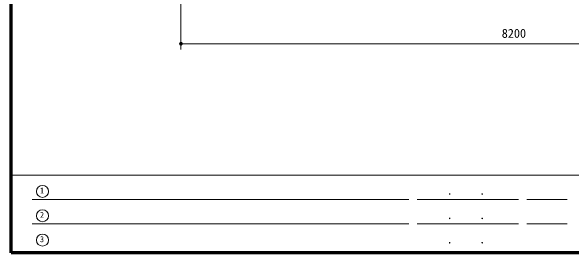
# Model space of a CAD drawing. Units: millimetres at full size, with parts at other scales. Extents: x 750 to 20250, y 750 to 14100.
# Drawn here: x 750 to 7653, y 750 to 3726 of the extents above; entities that cross this region are included whole.
import ezdxf
from ezdxf.enums import TextEntityAlignment as Align

# ---------------------------------------------------------------- set-up
doc = ezdxf.new("R2010")
doc.units = ezdxf.units.MM
doc.header["$LTSCALE"] = 50
for name, color, linetype, lineweight in [('D-STR-DIM\u3000寸法線、寸法値', 7, 'Continuous', 13), ('D-TTL', 7, 'Continuous', 70), ('D-TTL-FRAM', 7, 'Continuous', 13), ('D-TTL-TXT', 7, 'Continuous', 13)]:
    doc.layers.add(name, color=color, linetype=linetype, lineweight=lineweight)
doc.styles.add('ＭＳ ゴシック', font='')
doc.styles.get('ＭＳ ゴシック').set_extended_font_data('MS Gothic')

# ---------------------------------------------------------------- blocks, each defined once
blk = doc.blocks.new('filled_dot')
at = {"color": 0, "linetype": 'Continuous', "lineweight": -2, "const_width": 1.25}
blk.add_lwpolyline([(-0.625, 0, 1), (0.625, 0, 1)], format="xyb", close=True, dxfattribs=at)

msp = doc.modelspace()

# ---------------------------------------------------------------- linework, layer by layer
at = {"layer": 'D-STR-DIM\u3000寸法線、寸法値'}
for p, q in [((2840.47, 4036.39), (2840.47, 3252.57)), ((2840.47, 3324.57), (11040.47, 3324.57))]:
    msp.add_line(p, q, dxfattribs=at)
at = {"layer": 'D-TTL'}
msp.add_lwpolyline([(750, 750), (750, 14100), (20250, 14100), (20250, 750)], close=True, dxfattribs=at)
at = {"layer": 'D-TTL-FRAM'}
for p, q in [((750, 1706.1), (20250, 1706.1)), ((5648.06, 1406.1), (1008.51, 1406.1)), ((6998.06, 1406.1), (5748.06, 1406.1)), ((7098.06, 1406.1), (7598.06, 1406.1)), ((5648.06, 1106.1), (1008.51, 1106.1)), ((6998.06, 1106.1), (5748.06, 1106.1)), ((7098.06, 1106.1), (7598.06, 1106.1))]:
    msp.add_line(p, q, dxfattribs=at)
at = {"layer": 'D-TTL-TXT'}
for centre in [(1134.96, 1506.32), (1134.96, 1206.32), (1134.96, 906.32)]:
    msp.add_circle(centre, 74.03, dxfattribs=at)

# ---------------------------------------------------------------- block references
at = {"layer": 'D-STR-DIM\u3000寸法線、寸法値', "xscale": 18, "yscale": 18}
msp.add_blockref('filled_dot', (2840.47, 3324.57), dxfattribs=at)

# ---------------------------------------------------------------- texts
at = {"layer": 'D-STR-DIM\u3000寸法線、寸法値', "style": 'ＭＳ ゴシック'}
msp.add_text('8200', height=110, dxfattribs=at).set_placement((6940.47, 3452.84), align=Align.MIDDLE_CENTER)
at = {"layer": 'D-TTL-FRAM', "style": 'ＭＳ ゴシック'}
for p in [(6112.49, 1432.1), (6512.49, 1432.1), (6112.49, 1132.1), (6512.49, 1132.1), (6112.49, 832.1), (6512.49, 832.1)]:
    msp.add_text('.', height=110, dxfattribs=at).set_placement(p, align=Align.BOTTOM_LEFT)
at = {"layer": 'D-TTL-TXT', "style": 'ＭＳ ゴシック'}
for s, p in [('1', (1104.42, 1458.8)), ('2', (1104.42, 1158.8)), ('3', (1104.42, 858.8))]:
    msp.add_text(s, height=73.31, dxfattribs=at).set_placement(p, align=Align.BOTTOM_LEFT)

doc.saveas('drawing.dxf')
